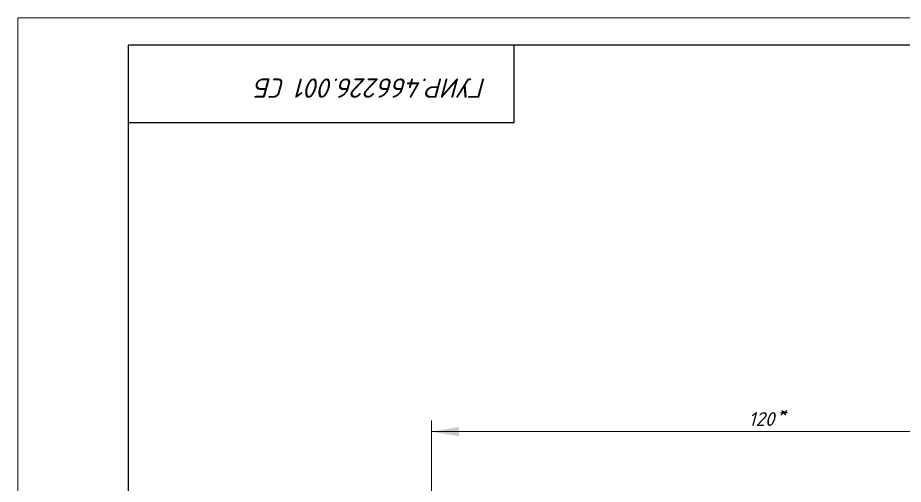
# Model space of a CAD drawing. Header units: millimetres. Extents: x 0 to 594, y 0 to 420.
# Drawn here: x 0 to 160.5, y 335.5 to 420 of the extents above; entities that cross this region are included whole.
import ezdxf
from ezdxf.enums import TextEntityAlignment as Align

# ---------------------------------------------------------------- set-up
doc = ezdxf.new("R2010")
doc.units = ezdxf.units.MM
doc.header["$LTSCALE"] = 0.5
doc.linetypes.add('осевая', pattern=[50.8, 31.75, -6.35, 6.35, -6.35])
doc.layers.add('рамка', color=253, linetype='Continuous', lineweight=5)
doc.styles.add('2.5', font='isocpeui.ttf', dxfattribs={"height": 2.5})
doc.styles.add('текст', font='isocpeui.ttf')

# ---------------------------------------------------------------- blocks, each defined once
blk = doc.blocks.new('*U25')
for p, q in [((90, 401), (90, 415)), ((20, 401), (90, 401))]:
    blk.add_line(p, q)
blk.add_lwpolyline([(20, 5), (589, 5), (589, 415), (20, 415)], close=True)
at = {"layer": 'рамка'}
blk.add_lwpolyline([(0, 420), (594, 420), (594, 0), (0, 0)], close=True, dxfattribs=at)
at = {"style": 'текст'}
for tag, p, height, rotation in [('ОБОЗНАЧЕНИЕ-ВЕРХ', (85, 409), 3.5, 180), ('ПРИМЕНЯЕМОСТЬ', (19, 232.5), 2.5, 90), ('СПРАВ№', (19, 172.5), 2.5, 90), ('ДАТАУЧЁТАДУБЛ', (19, 115.5), 2.5, 90), ('ИНВ№ДУБЛ', (19, 90.5), 2.5, 90), ('ВЗАМИНВ№', (19, 65.5), 2.5, 90), ('ДАТАУЧЁТА', (19, 30.5), 2.5, 90), ('ИНВ№ПОДЛ', (19, 5.5), 2.5, 90)]:
    blk.add_attdef(tag, p, '', height=height, rotation=rotation, dxfattribs=at)
for tag, p in [('ИЗМ4', (404.5, 56)), ('ЛИСТИЗМ4', (411.5, 56)), ('№ДОКУМИЗМ4', (421.5, 56)), ('ПОДПИЗМ4', (444.5, 56)), ('ДАТАИЗМ4', (459.5, 56)), ('ИЗМ3', (404.5, 51)), ('ЛИСТИЗМ3', (411.5, 51)), ('№ДОКУМИЗМ3', (421.5, 51)), ('ПОДПИЗМ3', (444.5, 51)), ('ДАТАИЗМ3', (459.5, 51)), ('ИЗМ2', (404.5, 46)), ('ЛИСТИЗМ2', (411.5, 46)), ('№ДОКУМИЗМ2', (421.5, 46)), ('ПОДПИЗМ2', (444.5, 46)), ('ДАТАИЗМ2', (459.5, 46)), ('ИЗМ1', (404.5, 41)), ('ЛИСТИЗМ1', (411.5, 41)), ('№ДОКУМИЗМ1', (421.5, 41)), ('ПОДПИЗМ1', (444.5, 41)), ('ДАТАИЗМ1', (459.5, 41)), ('РАЗРАБ', (421.5, 31)), ('ДАТАРАЗРАБ', (459.5, 31)), ('ПРОВ', (421.5, 26)), ('ДАТАПРОВ', (459.5, 26)), ('ТКОНТР', (421.5, 21)), ('ДАТАТКОНТР', (459.5, 21)), ('ЛИСТОВ', (574.5, 21)), ('10', (404.5, 16)), ('11', (421.5, 16)), ('12', (444.5, 16)), ('13', (459.5, 16)), ('НКОНТР', (421.5, 11)), ('ДАТАНКОНТР', (459.5, 11)), ('УТВ', (421.5, 6)), ('ДАТАУТВ', (459.5, 6))]:
    blk.add_attdef(tag, p, '', height=2.5, dxfattribs=at)
for tag, height, p in [('НАИМЕНОВАНИЕ1', 5, (504, 36)), ('НАИМЕНОВАНИЕ2', 3.5, (504, 31)), ('МАССА', 3.5, (562.5, 31)), ('МАСШТАБ', 3.5, (580, 31)), ('НАИМЕНОВАНИЕ3', 3.5, (504, 26)), ('НАИМЕНОВАНИЕ4', 2.5, (504, 21)), ('ЛИСТ', 2.5, (554.5, 21)), ('МАТЕРИАЛ1', 2.5, (504, 16)), ('ПРЕДПРИЯТИЕ', 3.5, (564, 11)), ('МАТЕРИАЛ2', 2.5, (504, 11)), ('МАТЕРИАЛ3', 2.5, (504, 6))]:
    blk.add_attdef(tag, text='', height=height, dxfattribs=at).set_placement(p, align=Align.CENTER)
for tag, p in [('ЛИТЕРА', (541.5, 31)), ('ЛИТЕРА2', (546.5, 31)), ('ЛИТЕРА3', (551.5, 31))]:
    blk.add_attdef(tag, text='', height=2.5, dxfattribs=at).set_placement(p, align=Align.RIGHT)
for tag, p in [('ИНДЕКС', (541.5, 31)), ('ИНДЕКС2', (546.5, 31)), ('ИНДЕКС3', (551.5, 31))]:
    blk.add_attdef(tag, text='', height=2.5, dxfattribs=at).set_placement(p, align=Align.TOP_LEFT)

msp = doc.modelspace()

# ---------------------------------------------------------------- linework, layer by layer
at = {"lineweight": 13}
for p, q in [((75, 330), (75, 347.01)), ((75, 345.01), (190, 345.01))]:
    msp.add_line(p, q, dxfattribs=at)
msp.add_solid([(80, 345.84), (80, 344.18), (75, 345.01)], dxfattribs=at)

# ---------------------------------------------------------------- block references
ref = msp.add_blockref('*U25', (0, 0))
ref.add_attrib('ОБОЗНАЧЕНИЕ-ВЕРХ', 'ГУИР.466226.001 СБ', (85, 409), dxfattribs={"height": 3.5, "rotation": 180, "style": 'текст'})

# ---------------------------------------------------------------- texts
at = {"linetype": 'осевая', "ltscale": 100, "style": '2.5'}
for s, p in [('120', (132.5, 346.05)), ('*', (137.78, 347.45))]:
    msp.add_text(s, height=2.5, dxfattribs=at).set_placement(p)

doc.saveas('drawing.dxf')
